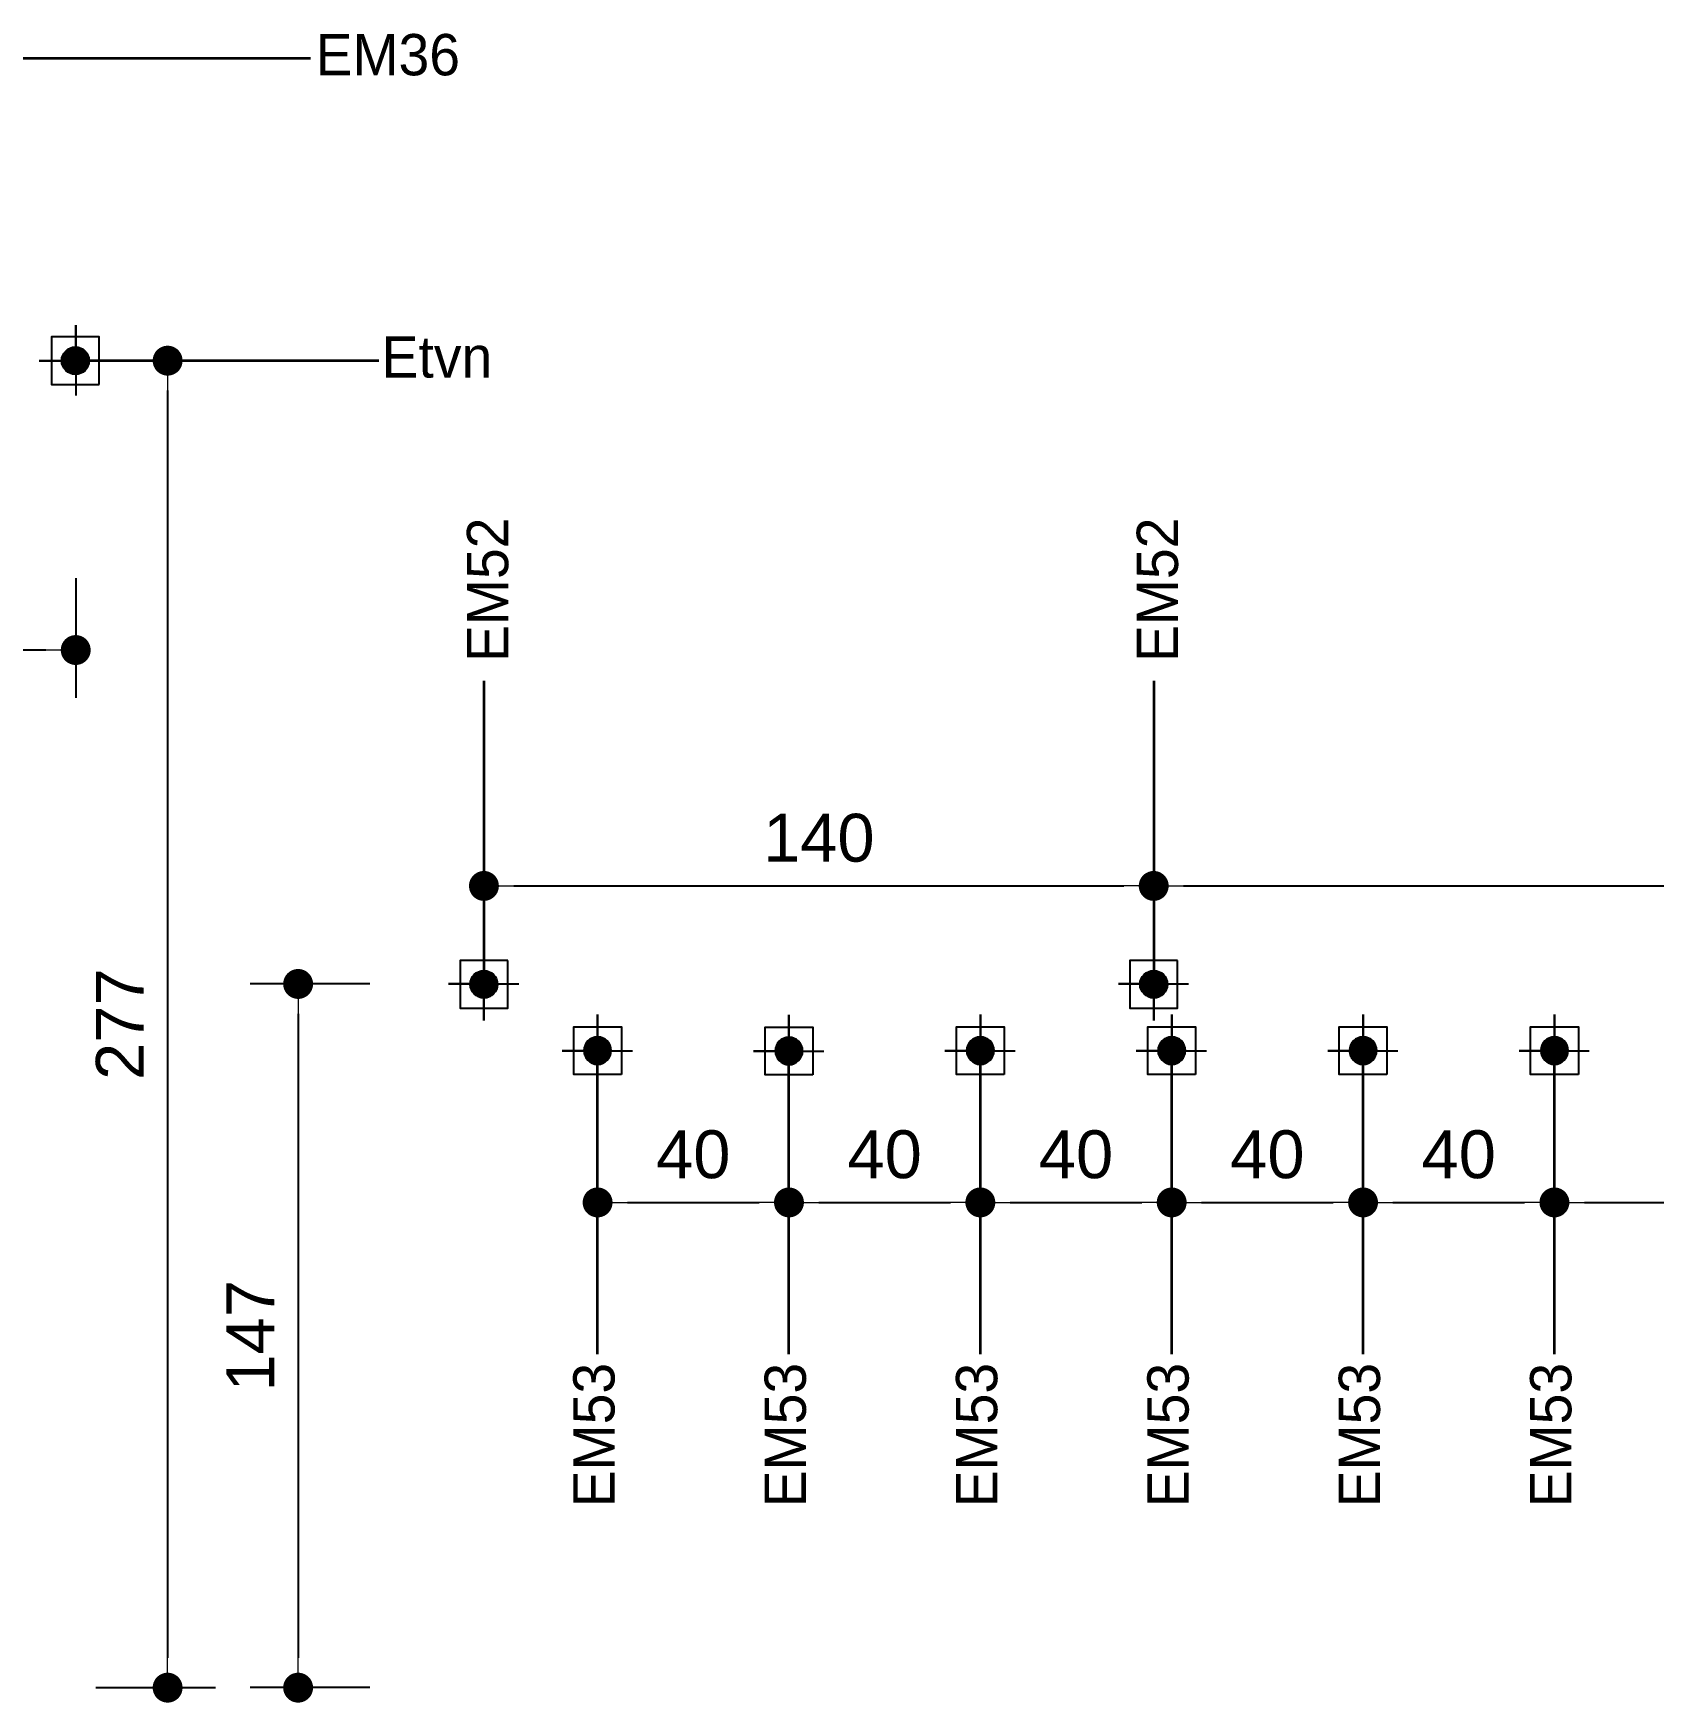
# Model space of a CAD drawing. Header units: centimetres. Extents: x 5488 to 20269, y -31398 to -19684.
# Drawn here: x 12753.4 to 13092.1, y -22799.6 to -22450.8 of the extents above; entities that cross this region are included whole.
import ezdxf

# ---------------------------------------------------------------- set-up
doc = ezdxf.new("R2010")
doc.units = ezdxf.units.CM
doc.header["$PDMODE"] = 1
doc.layers.add('-DWG_ANA', color=7, linetype='Continuous')
doc.layers.add('ELK', color=1, linetype='Continuous', lineweight=35)
doc.styles.add('AUTOBAN', font='')
doc.styles.add('TAKSİM', font='GOTHIC.TTF', dxfattribs={"height": 20})
doc.styles.get('AUTOBAN').set_extended_font_data('Helvetica Normal Tr')
doc.dimstyles.new('AUTO_DIM_1-50', dxfattribs={"dimtxt": 10, "dimasz": 6.25, "dimexe": 10, "dimexo": 10, "dimgap": 5, "dimtad": 1, "dimdec": 0, "dimzin": 0, "dimdsep": 46, "dimtxsty": 'AUTOBAN', "dimblk": 'DOT', "dimcen": 5, "dimclrd": 256, "dimclre": 256, "dimclrt": 256, "dimadec": 0, "dimazin": 0, "dimtfac": 1, "dimtdec": 0, "dimtix": 1, "dimtofl": 0, "dimtmove": 1, "dimatfit": 3, "dimfxl": 15, "dimfxlon": 1, "dimtolj": 1, "dimtzin": 0, "dimlwd": -1, "dimlwe": -1, "dimarcsym": 0})

# ---------------------------------------------------------------- blocks, each defined once
blk = doc.blocks.new('A$C611F6802')
at = {"layer": '-DWG_ANA'}
h = blk.add_hatch(dxfattribs=at)
h.set_pattern_fill('ANSI31', color=1, style=0)
h.set_pattern_definition([(45, (-55670.14020227872, -22065.11067284289), (-0.08838834764831843, 0.08838834764831845), [])])
h.paths.add_polyline_path([(4.423971784401617, 7.700424825947266, 1), (10.13888412773802, 7.700424825947266, 1)])
at = {"layer": '-DWG_ANA', "color": 1}
for p, q in [((7.28142795606982, 7.700424825947266), (7.28142795606982, 15.25836134111159)), ((7.28142795606982, 15.25836134111159), (7.28142795606982, 0)), ((7.28142795606982, 7.629180670555797), (0, 7.629180670555797)), ((7.28142795606982, 7.629180670555797), (14.67722620816494, 7.629180670555797)), ((14.67722620816494, 7.629180670555797), (7.28142795606982, 7.629180670555797))]:
    blk.add_line(p, q, dxfattribs=at)
blk.add_lwpolyline([(2.28142795606982, 2.700424825947266), (12.28142795606982, 2.700424825947266), (12.28142795606982, 12.70042482594727), (2.28142795606982, 12.70042482594727)], close=True, dxfattribs=at)
blk.add_circle((7.28142795606982, 7.700424825947266), 2.857456171668203, dxfattribs=at)
blk = doc.blocks.new('_DOT')
at = {"color": 0, "linetype": 'ByBlock', "lineweight": 0}
blk.add_line((-0.5, 1e-16), (-1, 2e-16), dxfattribs=at)
at = {"linetype": 'ByBlock', "lineweight": 0, "const_width": 0.5}
blk.add_lwpolyline([(-0.25, 0, 1), (0.25, 0, 1)], format="xyb", close=True, dxfattribs=at)
blk = doc.blocks.new('*D230')
at = {"transparency": 16777216}
for p, q in [((12481.92770365257, -22564.65551129413), (12481.92770365257, -22589.65551129413)), ((12762.27824086798, -22564.65551129413), (12762.27824086798, -22589.65551129413)), ((12756.02824086798, -22579.65551129413), (12488.17770365257, -22579.65551129413))]:
    blk.add_line(p, q, dxfattribs=at)
at = {"layer": 'Defpoints', "color": 0, "transparency": 16777216}
for p in [(12481.92770365257, -22526.4591163533), (12762.27824086798, -22526.4591163533), (12481.92770365257, -22579.65551129413)]:
    blk.add_point(p, dxfattribs=at)
at = {"transparency": 16777216, "xscale": 6.25, "yscale": 6.25, "zscale": 6.25, "rotation": 180}
blk.add_blockref('_DOT', (12481.92770365257, -22579.65551129413), dxfattribs=at)
at = {"transparency": 16777216, "xscale": 6.25, "yscale": 6.25, "zscale": 6.25}
blk.add_blockref('_DOT', (12762.27824086798, -22579.65551129413), dxfattribs=at)
at = {"transparency": 16777216, "insert": (12622.10297226027, -22569.65551129413), "char_height": 10, "attachment_point": 5, "style": 'AUTOBAN'}
blk.add_mtext('\\A1;280', dxfattribs=at)
blk = doc.blocks.new('*D236')
at = {"transparency": 16777216}
for p, q in [((12871.36330795607, -22695.18733183835), (12871.36330795607, -22705.10356876448)), ((12877.61330795607, -22695.10356876448), (12905.11330795607, -22695.10356876448)), ((12911.36330795607, -22695.82908544375), (12911.36330795607, -22705.10356876448))]:
    blk.add_line(p, q, dxfattribs=at)
at = {"layer": 'Defpoints', "color": 0, "transparency": 16777216}
for p in [(12871.36330795607, -22668.37557100514, 84.99999996185304), (12911.36330795607, -22671.14723998648, 84.99999996185309), (12911.36330795607, -22695.10356876448)]:
    blk.add_point(p, dxfattribs=at)
at = {"transparency": 16777216, "xscale": 6.25, "yscale": 6.25, "zscale": 6.25, "rotation": 180}
blk.add_blockref('_DOT', (12871.36330795607, -22695.10356876448), dxfattribs=at)
at = {"transparency": 16777216, "xscale": 6.25, "yscale": 6.25, "zscale": 6.25}
blk.add_blockref('_DOT', (12911.36330795607, -22695.10356876448), dxfattribs=at)
at = {"transparency": 16777216, "insert": (12891.36330795607, -22685.10356876448), "char_height": 10, "attachment_point": 5, "style": 'AUTOBAN'}
blk.add_mtext('\\A1;40', dxfattribs=at)
blk = doc.blocks.new('*D237')
at = {"transparency": 16777216}
for p, q in [((12911.36330795607, -22695.82908544375), (12911.36330795607, -22705.10356876448)), ((12917.61330795607, -22695.10356876448), (12945.11330795607, -22695.10356876448)), ((12951.36330795607, -22695.81231185961), (12951.36330795607, -22705.10356876448))]:
    blk.add_line(p, q, dxfattribs=at)
at = {"layer": 'Defpoints', "color": 0, "transparency": 16777216}
for p in [(12911.36330795607, -22671.14723998648, 84.99999996185309), (12951.36330795607, -22671.07599583109, 84.99999996185304), (12951.36330795607, -22695.10356876448)]:
    blk.add_point(p, dxfattribs=at)
at = {"transparency": 16777216, "xscale": 6.25, "yscale": 6.25, "zscale": 6.25, "rotation": 180}
blk.add_blockref('_DOT', (12911.36330795607, -22695.10356876448), dxfattribs=at)
at = {"transparency": 16777216, "xscale": 6.25, "yscale": 6.25, "zscale": 6.25}
blk.add_blockref('_DOT', (12951.36330795607, -22695.10356876448), dxfattribs=at)
at = {"transparency": 16777216, "insert": (12931.36330795607, -22685.10356876448), "char_height": 10, "attachment_point": 5, "style": 'AUTOBAN'}
blk.add_mtext('\\A1;40', dxfattribs=at)
blk = doc.blocks.new('*D238')
at = {"transparency": 16777216}
for p, q in [((12951.36330795607, -22695.81231185961), (12951.36330795607, -22705.10356876448)), ((12957.61330795607, -22695.10356876448), (12985.11330795607, -22695.10356876448)), ((12991.36330795607, -22695.81231185961), (12991.36330795607, -22705.10356876448))]:
    blk.add_line(p, q, dxfattribs=at)
at = {"layer": 'Defpoints', "color": 0, "transparency": 16777216}
for p in [(12951.36330795607, -22671.07599583109, 84.99999996185304), (12991.36330795607, -22671.07599583109, 84.99999996185304), (12991.36330795607, -22695.10356876448)]:
    blk.add_point(p, dxfattribs=at)
at = {"transparency": 16777216, "xscale": 6.25, "yscale": 6.25, "zscale": 6.25, "rotation": 180}
blk.add_blockref('_DOT', (12951.36330795607, -22695.10356876448), dxfattribs=at)
at = {"transparency": 16777216, "xscale": 6.25, "yscale": 6.25, "zscale": 6.25}
blk.add_blockref('_DOT', (12991.36330795607, -22695.10356876448), dxfattribs=at)
at = {"transparency": 16777216, "insert": (12971.36330795607, -22685.10356876448), "char_height": 10, "attachment_point": 5, "style": 'AUTOBAN'}
blk.add_mtext('\\A1;40', dxfattribs=at)
blk = doc.blocks.new('*D239')
at = {"transparency": 16777216}
for p, q in [((12991.36330795607, -22695.81231185961), (12991.36330795607, -22705.10356876448)), ((12997.61330795607, -22695.10356876448), (13025.11330795607, -22695.10356876448)), ((13031.36330795607, -22695.81231185961), (13031.36330795607, -22705.10356876448))]:
    blk.add_line(p, q, dxfattribs=at)
at = {"layer": 'Defpoints', "color": 0, "transparency": 16777216}
for p in [(12991.36330795607, -22671.07599583109, 84.99999996185304), (13031.36330795607, -22671.07599583109, 84.99999996185304), (13031.36330795607, -22695.10356876448)]:
    blk.add_point(p, dxfattribs=at)
at = {"transparency": 16777216, "xscale": 6.25, "yscale": 6.25, "zscale": 6.25, "rotation": 180}
blk.add_blockref('_DOT', (12991.36330795607, -22695.10356876448), dxfattribs=at)
at = {"transparency": 16777216, "xscale": 6.25, "yscale": 6.25, "zscale": 6.25}
blk.add_blockref('_DOT', (13031.36330795607, -22695.10356876448), dxfattribs=at)
at = {"transparency": 16777216, "insert": (13011.36330795607, -22685.10356876448), "char_height": 10, "attachment_point": 5, "style": 'AUTOBAN'}
blk.add_mtext('\\A1;40', dxfattribs=at)
blk = doc.blocks.new('*D240')
at = {"transparency": 16777216}
for p, q in [((13031.36330795607, -22695.81231185961), (13031.36330795607, -22705.10356876448)), ((13037.61330795607, -22695.10356876448), (13065.11330795607, -22695.10356876448)), ((13071.36330795607, -22695.81231185961), (13071.36330795607, -22705.10356876448))]:
    blk.add_line(p, q, dxfattribs=at)
at = {"layer": 'Defpoints', "color": 0, "transparency": 16777216}
for p in [(13031.36330795607, -22671.07599583109, 84.99999996185304), (13071.36330795607, -22671.07599583109, 84.99999996185304), (13071.36330795607, -22695.10356876448)]:
    blk.add_point(p, dxfattribs=at)
at = {"transparency": 16777216, "xscale": 6.25, "yscale": 6.25, "zscale": 6.25, "rotation": 180}
blk.add_blockref('_DOT', (13031.36330795607, -22695.10356876448), dxfattribs=at)
at = {"transparency": 16777216, "xscale": 6.25, "yscale": 6.25, "zscale": 6.25}
blk.add_blockref('_DOT', (13071.36330795607, -22695.10356876448), dxfattribs=at)
at = {"transparency": 16777216, "insert": (13051.36330795607, -22685.10356876448), "char_height": 10, "attachment_point": 5, "style": 'AUTOBAN'}
blk.add_mtext('\\A1;40', dxfattribs=at)
blk = doc.blocks.new('*D241')
at = {"transparency": 16777216}
for p, q in [((13451.89172453216, -22680.10356876448), (13451.89172453216, -22705.10356876448)), ((13071.36330795607, -22695.81231185961), (13071.36330795607, -22705.10356876448)), ((13077.61330795607, -22695.10356876448), (13445.64172453216, -22695.10356876448))]:
    blk.add_line(p, q, dxfattribs=at)
at = {"layer": 'Defpoints', "color": 0, "transparency": 16777216}
for p in [(13451.89172453216, -22663.03472662893), (13071.36330795607, -22671.07599583109, 84.99999996185304), (13451.89172453216, -22695.10356876448)]:
    blk.add_point(p, dxfattribs=at)
at = {"transparency": 16777216, "xscale": 6.25, "yscale": 6.25, "zscale": 6.25, "rotation": 180}
blk.add_blockref('_DOT', (13071.36330795607, -22695.10356876448), dxfattribs=at)
at = {"transparency": 16777216, "xscale": 6.25, "yscale": 6.25, "zscale": 6.25}
blk.add_blockref('_DOT', (13451.89172453216, -22695.10356876448), dxfattribs=at)
at = {"transparency": 16777216, "insert": (13261.62751624412, -22685.10356876448), "char_height": 10, "attachment_point": 5, "style": 'AUTOBAN'}
blk.add_mtext('\\A1;381', dxfattribs=at)
blk = doc.blocks.new('*D242')
at = {"transparency": 16777216}
for p, q in [((13109.95102602135, -22663.44681516054), (13121.12780160294, -22663.44681516054)), ((13111.12780160294, -22790.2650236683), (13111.12780160294, -22669.69681516054)), ((13096.12780160294, -22796.5150236683), (13121.12780160294, -22796.5150236683))]:
    blk.add_line(p, q, dxfattribs=at)
at = {"layer": 'Defpoints', "color": 0, "transparency": 16777216}
for p in [(13078.64473591215, -22663.44681516054, 84.99999996185304), (13111.12780160294, -22663.44681516054), (13045.44009358029, -22796.5150236683)]:
    blk.add_point(p, dxfattribs=at)
at = {"transparency": 16777216, "xscale": 6.25, "yscale": 6.25, "zscale": 6.25}
for p, rotation in [((13111.12780160294, -22663.44681516054), 90), ((13111.12780160294, -22796.5150236683), 270)]:
    blk.add_blockref('_DOT', p, dxfattribs=dict(at, rotation=rotation))
at = {"transparency": 16777216, "insert": (13101.12780160293, -22729.98091941443), "char_height": 10, "attachment_point": 5, "rotation": 90, "style": 'AUTOBAN'}
blk.add_mtext('\\A1;133', dxfattribs=at)
blk = doc.blocks.new('*D243')
at = {"transparency": 16777216}
for p, q in [((12823.76730875405, -22649.44335538542), (12798.76730875405, -22649.44335538542)), ((12808.76730875405, -22655.69335538542), (12808.76730875405, -22790.2650236683)), ((12823.76730875405, -22796.5150236683), (12798.76730875405, -22796.5150236683))]:
    blk.add_line(p, q, dxfattribs=at)
at = {"layer": 'Defpoints', "color": 0, "transparency": 16777216}
for p in [(12840.20806254058, -22649.44335538542), (12808.76730875405, -22796.5150236683), (12840.20806254058, -22796.5150236683)]:
    blk.add_point(p, dxfattribs=at)
at = {"transparency": 16777216, "xscale": 6.25, "yscale": 6.25, "zscale": 6.25}
for p, rotation in [((12808.76730875405, -22649.44335538542), 90), ((12808.76730875405, -22796.5150236683), 270)]:
    blk.add_blockref('_DOT', p, dxfattribs=dict(at, rotation=rotation))
at = {"transparency": 16777216, "insert": (12798.76730875404, -22722.97918952686), "char_height": 10, "attachment_point": 5, "rotation": 90, "style": 'AUTOBAN'}
blk.add_mtext('\\A1;147', dxfattribs=at)
blk = doc.blocks.new('*D244')
at = {"transparency": 16777216}
for p, q in [((12847.60386079267, -22643.95400861517), (12847.60386079267, -22618.95400861517)), ((12987.60386079267, -22631.81417471485), (12987.60386079267, -22618.95400861517)), ((12853.85386079267, -22628.95400861517), (12981.35386079267, -22628.95400861517))]:
    blk.add_line(p, q, dxfattribs=at)
at = {"layer": 'Defpoints', "color": 0, "transparency": 16777216}
for p in [(12987.60386079267, -22628.95400861517), (12987.60386079267, -22641.81417471485), (12847.60386079267, -22657.07253605597)]:
    blk.add_point(p, dxfattribs=at)
at = {"transparency": 16777216, "xscale": 6.25, "yscale": 6.25, "zscale": 6.25, "rotation": 180}
blk.add_blockref('_DOT', (12847.60386079267, -22628.95400861517), dxfattribs=at)
at = {"transparency": 16777216, "xscale": 6.25, "yscale": 6.25, "zscale": 6.25}
blk.add_blockref('_DOT', (12987.60386079267, -22628.95400861517), dxfattribs=at)
at = {"transparency": 16777216, "insert": (12917.60386079267, -22618.95400861517), "char_height": 10, "attachment_point": 5, "style": 'AUTOBAN'}
blk.add_mtext('\\A1;140', dxfattribs=at)
blk = doc.blocks.new('*D245')
at = {"transparency": 16777216}
for p, q in [((12987.60386079267, -22631.81417471485), (12987.60386079267, -22618.95400861517)), ((13451.93982703243, -22631.81417471485), (13451.93982703243, -22618.95400861517)), ((12993.85386079267, -22628.95400861517), (13445.68982703243, -22628.95400861517))]:
    blk.add_line(p, q, dxfattribs=at)
at = {"layer": 'Defpoints', "color": 0, "transparency": 16777216}
for p in [(13451.93982703243, -22628.95400861517), (12987.60386079267, -22641.81417471485), (13451.93982703243, -22641.81417471485)]:
    blk.add_point(p, dxfattribs=at)
at = {"transparency": 16777216, "xscale": 6.25, "yscale": 6.25, "zscale": 6.25, "rotation": 180}
blk.add_blockref('_DOT', (12987.60386079267, -22628.95400861517), dxfattribs=at)
at = {"transparency": 16777216, "xscale": 6.25, "yscale": 6.25, "zscale": 6.25}
blk.add_blockref('_DOT', (13451.93982703243, -22628.95400861517), dxfattribs=at)
at = {"transparency": 16777216, "insert": (13219.77184391255, -22618.95400861517), "char_height": 10, "attachment_point": 5, "style": 'AUTOBAN'}
blk.add_mtext('\\A1;464', dxfattribs=at)
blk = doc.blocks.new('*D246')
at = {"transparency": 16777216}
for p, q in [((12766.48668955094, -22519.17768839724), (12791.48668955094, -22519.17768839724)), ((12781.48668955094, -22525.42768839724), (12781.48668955094, -22790.2650236683)), ((12766.48668955094, -22796.5150236683), (12791.48668955094, -22796.5150236683))]:
    blk.add_line(p, q, dxfattribs=at)
at = {"layer": 'Defpoints', "color": 0, "transparency": 16777216}
for p in [(12754.64906019743, -22519.17768839724), (12754.64906019743, -22796.5150236683), (12781.48668955094, -22796.5150236683)]:
    blk.add_point(p, dxfattribs=at)
at = {"transparency": 16777216, "xscale": 6.25, "yscale": 6.25, "zscale": 6.25}
for p, rotation in [((12781.48668955094, -22519.17768839724), 90), ((12781.48668955094, -22796.5150236683), 270)]:
    blk.add_blockref('_DOT', p, dxfattribs=dict(at, rotation=rotation))
at = {"transparency": 16777216, "insert": (12771.48668955093, -22657.84635603277), "char_height": 10, "attachment_point": 5, "rotation": 90, "style": 'AUTOBAN'}
blk.add_mtext('\\A1;277', dxfattribs=at)

msp = doc.modelspace()

# ---------------------------------------------------------------- linework, layer by layer
at = {"layer": 'ELK', "color": 1}
for p, q in [((12811.34642501814, -22456.00141987702), (12744.50457710397, -22456.00141987702)), ((12825.63961575962, -22519.17768839723), (12762.20699671258, -22519.17768839723)), ((12847.60386079267, -22586.08198049377), (12847.60386079267, -22649.5145995408)), ((12987.60386079267, -22586.08198049377), (12987.60386079267, -22649.5145995408)), ((12871.36330795607, -22726.80819005218, 84.99999996190927), (12871.36330795607, -22663.37557100514, 84.99999996185304)), ((12911.36330795607, -22726.80819005218, 84.99999996190927), (12911.36330795607, -22663.37557100514, 84.99999996185304)), ((12951.36330795607, -22726.80819005218, 84.99999996190927), (12951.36330795607, -22663.37557100514, 84.99999996185304)), ((12991.36330795607, -22726.80819005218, 84.99999996190927), (12991.36330795607, -22663.37557100514, 84.99999996185304)), ((13031.36330795607, -22726.80819005218, 84.99999996190927), (13031.36330795607, -22663.37557100514, 84.99999996185304)), ((13071.36330795607, -22726.80819005218, 84.99999996190927), (13071.36330795607, -22663.37557100514, 84.99999996185304))]:
    msp.add_line(p, q, dxfattribs=at)

# ---------------------------------------------------------------- block references
at = {"layer": '-DWG_ANA', "color": 0}
for p, rotation in [((12769.90742153853, -22526.4591163533), 90.00000000000001), ((12854.88528874874, -22641.81417471485), 180), ((12994.88528874874, -22641.81417471485), 180)]:
    msp.add_blockref('A$C611F6802', p, dxfattribs=dict(at, rotation=rotation))
at = {"layer": '-DWG_ANA', "color": 0, "xscale": -1}
for p in [(12878.64473591214, -22671.07599583109, 84.99999996185304), (12918.64473591214, -22671.14723998648, 84.99999996185309), (12958.64473591214, -22671.07599583109, 84.99999996185304), (12998.64473591214, -22671.07599583109, 84.99999996185304), (13038.64473591214, -22671.07599583109, 84.99999996185304), (13078.64473591214, -22671.07599583109, 84.99999996185304)]:
    msp.add_blockref('A$C611F6802', p, dxfattribs=at)

# ---------------------------------------------------------------- texts
at = {"layer": 'ELK', "color": 1, "style": 'TAKSİM'}
for s, p in [('EM36', (12812.42587142014, -22459.54488790634)), ('Etvn', (12826.21810536016, -22522.72115642655))]:
    msp.add_text(s, height=8.64, dxfattribs=at).set_placement(p)
for s, p in [('EM52', (12852.68765003492, -22582.15103105621)), ('EM52', (12992.68765003492, -22582.15103105621)), ('EM53', (12874.90677598539, -22758.81607462213, 84.9999999618679)), ('EM53', (12914.90677598539, -22758.81607462213, 84.9999999618679)), ('EM53', (12954.90677598539, -22758.81607462213, 84.9999999618679)), ('EM53', (12994.90677598539, -22758.81607462213, 84.9999999618679)), ('EM53', (13034.90677598539, -22758.81607462213, 84.9999999618679)), ('EM53', (13074.90677598539, -22758.81607462213, 84.9999999618679))]:
    msp.add_text(s, height=8.64, rotation=90, dxfattribs=at).set_placement(p)

# ---------------------------------------------------------------- dimensions: what is measured, and where the dimension line sits
for base, p1, p2, picture, middle in [((12781.48668955094, -22796.5150236683), (12754.64906019742, -22519.17768839723), (12754.64906019742, -22796.5150236683), '*D246', (12771.48668955093, -22657.84635603277)), ((12808.76730875405, -22796.5150236683), (12840.20806254057, -22649.44335538541), (12840.20806254057, -22796.5150236683), '*D243', (12798.76730875404, -22722.97918952686)), ((13111.12780160294, -22663.44681516054), (13045.44009358028, -22796.5150236683), (13078.64473591214, -22663.44681516054, 84.99999996185304), '*D242', (13101.12780160293, -22729.98091941443))]:
    dim = msp.add_linear_dim(base=base, p1=p1, p2=p2, angle=90, dimstyle='AUTO_DIM_1-50')
    dim.commit()
    dim.dimension.update_dxf_attribs({"geometry": picture, "text_midpoint": middle})
for base, p1, p2, picture, middle in [((12481.92770365257, -22579.65551129413), (12762.27824086798, -22526.4591163533), (12481.92770365257, -22526.4591163533), '*D230', (12622.10297226027, -22569.65551129413)), ((12987.60386079267, -22628.95400861517), (12847.60386079267, -22657.07253605597), (12987.60386079267, -22641.81417471485), '*D244', (12917.60386079267, -22618.95400861517)), ((13451.93982703243, -22628.95400861517), (12987.60386079267, -22641.81417471485), (13451.93982703243, -22641.81417471485), '*D245', (13219.77184391255, -22618.95400861517)), ((13451.89172453216, -22695.10356876448), (13071.36330795607, -22671.07599583109, 84.99999996185304), (13451.89172453216, -22663.03472662893), '*D241', (13261.62751624412, -22685.10356876448)), ((12911.36330795607, -22695.10356876448), (12871.36330795607, -22668.37557100514, 84.99999996185304), (12911.36330795607, -22671.14723998648, 84.99999996185309), '*D236', (12891.36330795607, -22685.10356876448)), ((12951.36330795607, -22695.10356876448), (12911.36330795607, -22671.14723998648, 84.99999996185309), (12951.36330795607, -22671.07599583109, 84.99999996185304), '*D237', (12931.36330795607, -22685.10356876448)), ((12991.36330795607, -22695.10356876448), (12951.36330795607, -22671.07599583109, 84.99999996185304), (12991.36330795607, -22671.07599583109, 84.99999996185304), '*D238', (12971.36330795607, -22685.10356876448)), ((13031.36330795607, -22695.10356876448), (12991.36330795607, -22671.07599583109, 84.99999996185304), (13031.36330795607, -22671.07599583109, 84.99999996185304), '*D239', (13011.36330795607, -22685.10356876448)), ((13071.36330795607, -22695.10356876448), (13031.36330795607, -22671.07599583109, 84.99999996185304), (13071.36330795607, -22671.07599583109, 84.99999996185304), '*D240', (13051.36330795607, -22685.10356876448))]:
    dim = msp.add_linear_dim(base=base, p1=p1, p2=p2, dimstyle='AUTO_DIM_1-50')
    dim.commit()
    dim.dimension.update_dxf_attribs({"geometry": picture, "text_midpoint": middle})

doc.saveas('drawing.dxf')
